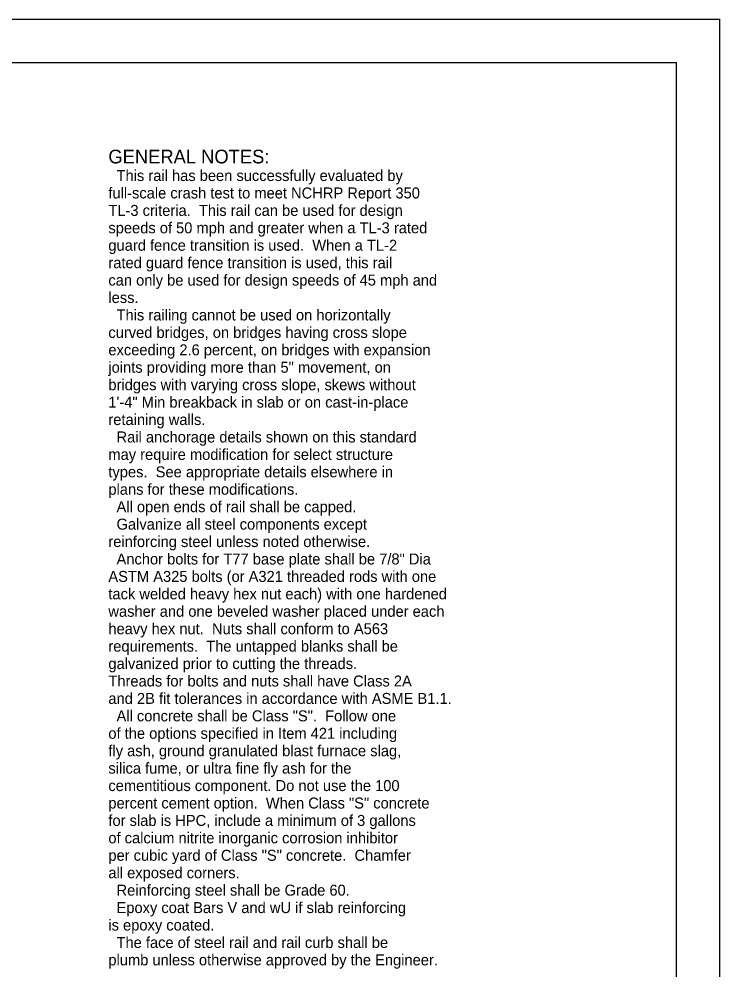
# Model space of a CAD drawing. Extents: x 2 to 71, y 0 to 45.
# Drawn here: x 62.95 to 71, y 34.09 to 45 of the extents above; entities that cross this region are included whole.
import ezdxf

# ---------------------------------------------------------------- set-up
doc = ezdxf.new("R2010")
doc.units = 0
doc.layers.add('Level 1', color=7, linetype='Continuous')

msp = doc.modelspace()

# ---------------------------------------------------------------- linework, layer by layer
at = {"layer": 'Level 1'}
for p, q in [((37, 45), (71, 45)), ((71, 23), (71, 45)), ((39, 44.5), (70.5, 44.5)), ((70.5, 23.5), (70.5, 44.5))]:
    msp.add_line(p, q, dxfattribs=at)

# ---------------------------------------------------------------- texts
for s, height, p in [('GENERAL NOTES:', 0.1575, (63.977, 43.343)), ('  This rail has been successfully evaluated by', 0.126, (63.977, 43.141)), ('full-scale crash test to meet NCHRP Report 350', 0.126, (63.977, 42.941)), ('TL-3 criteria.  This rail can be used for design', 0.126, (63.977, 42.741)), ('speeds of 50 mph and greater when a TL-3 rated', 0.126, (63.977, 42.541)), ('guard fence transition is used.  When a TL-2', 0.126, (63.977, 42.341)), ('rated guard fence transition is used, this rail', 0.126, (63.977, 42.141)), ('can only be used for design speeds of 45 mph and', 0.126, (63.977, 41.941)), ('less.', 0.126, (63.977, 41.741)), ('  This railing cannot be used on horizontally', 0.126, (63.977, 41.541)), ('curved bridges, on bridges having cross slope', 0.126, (63.977, 41.341)), ('exceeding 2.6 percent, on bridges with expansion', 0.126, (63.977, 41.141)), ('joints providing more than 5" movement, on', 0.126, (63.977, 40.941)), ('bridges with varying cross slope, skews without', 0.126, (63.977, 40.741)), ('1\'-4" Min breakback in slab or on cast-in-place', 0.126, (63.977, 40.541)), ('retaining walls.', 0.126, (63.977, 40.341)), ('  Rail anchorage details shown on this standard', 0.126, (63.977, 40.141)), ('may require modification for select structure', 0.126, (63.977, 39.941)), ('types.  See appropriate details elsewhere in', 0.126, (63.977, 39.741)), ('plans for these modifications.', 0.126, (63.977, 39.541)), ('  All open ends of rail shall be capped.', 0.126, (63.977, 39.341)), ('  Galvanize all steel components except', 0.126, (63.977, 39.141)), ('reinforcing steel unless noted otherwise.', 0.126, (63.977, 38.941)), ('  Anchor bolts for T77 base plate shall be 7/8" Dia', 0.126, (63.977, 38.741)), ('ASTM A325 bolts (or A321 threaded rods with one', 0.126, (63.977, 38.541)), ('tack welded heavy hex nut each) with one hardened', 0.126, (63.977, 38.341)), ('washer and one beveled washer placed under each', 0.126, (63.977, 38.141)), ('heavy hex nut.  Nuts shall conform to A563', 0.126, (63.977, 37.941)), ('requirements.  The untapped blanks shall be', 0.126, (63.977, 37.741)), ('galvanized prior to cutting the threads.', 0.126, (63.977, 37.541)), ('Threads for bolts and nuts shall have Class 2A', 0.126, (63.977, 37.341)), ('and 2B fit tolerances in accordance with ASME B1.1.', 0.126, (63.977, 37.141)), ('  All concrete shall be Class "S".  Follow one', 0.126, (63.977, 36.941)), ('of the options specified in Item 421 including', 0.126, (63.977, 36.741)), ('fly ash, ground granulated blast furnace slag,', 0.126, (63.977, 36.541)), ('silica fume, or ultra fine fly ash for the', 0.126, (63.977, 36.341)), ('cementitious component. Do not use the 100', 0.126, (63.977, 36.141)), ('percent cement option.  When Class "S" concrete', 0.126, (63.977, 35.941)), ('for slab is HPC, include a minimum of 3 gallons', 0.126, (63.977, 35.741)), ('of calcium nitrite inorganic corrosion inhibitor', 0.126, (63.977, 35.541)), ('per cubic yard of Class "S" concrete.  Chamfer', 0.126, (63.977, 35.341)), ('all exposed corners.', 0.126, (63.977, 35.141)), ('  Reinforcing steel shall be Grade 60.', 0.126, (63.977, 34.941)), ('  Epoxy coat Bars V and wU if slab reinforcing', 0.126, (63.977, 34.741)), ('is epoxy coated.', 0.126, (63.977, 34.541)), ('  The face of steel rail and rail curb shall be', 0.126, (63.977, 34.341)), ('plumb unless otherwise approved by the Engineer.', 0.126, (63.977, 34.141))]:
    msp.add_text(s, height=height, dxfattribs=at).set_placement(p)

doc.saveas('drawing.dxf')
